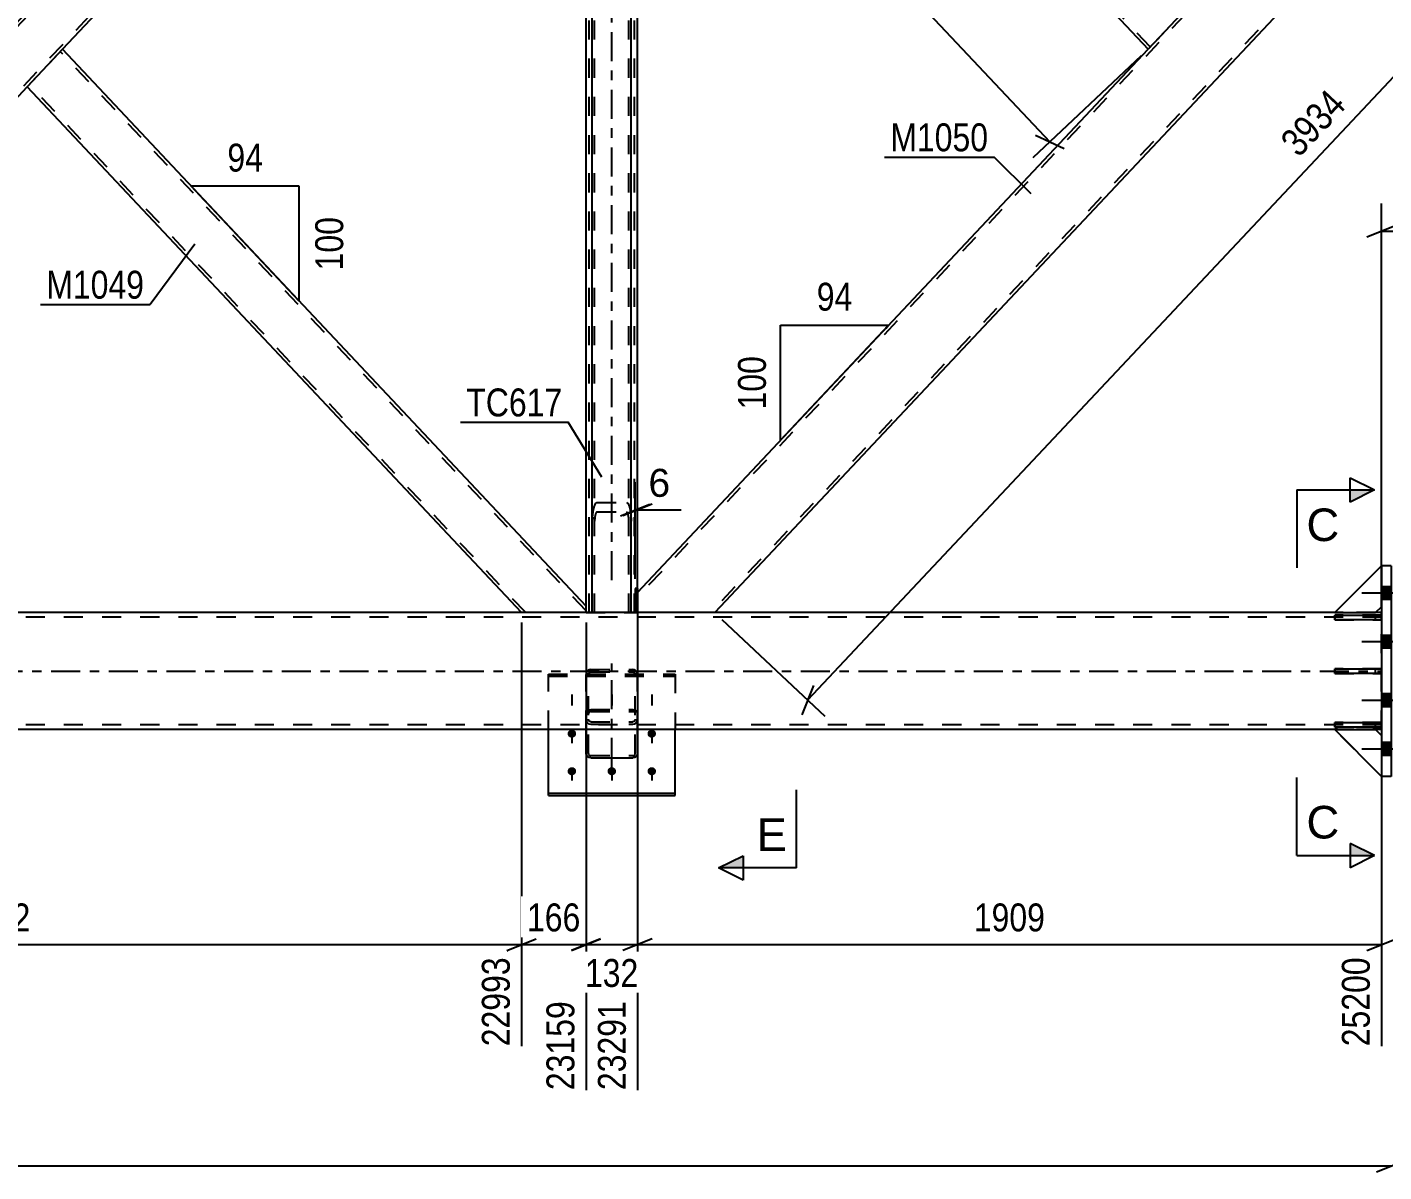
# Model space of a CAD drawing. Header units: millimetres. Extents: x 0 to 1189, y 0 to 841.
# Drawn here: x 908.7 to 1047.9, y 469.3 to 586.7 of the extents above; entities that cross this region are included whole.
import ezdxf

# ---------------------------------------------------------------- set-up
doc = ezdxf.new("R2010")
doc.units = ezdxf.units.MM
doc.linetypes.add('DXK_LINE_DOT2', pattern=[3.9198, 1.9599, -1.9599])
doc.linetypes.add('DXK_LINE_DOT3', pattern=[5.9187, 2.979, -0.9799, 0.9799, -0.9799])
doc.styles.add('Arial', font='ARIAL.TTF', dxfattribs={"height": 0.2})
doc.styles.add('Arial Narrow', font='ARIALN.TTF', dxfattribs={"height": 0.2})

# ---------------------------------------------------------------- blocks, each defined once
blk = doc.blocks.new('Part-814467843-4772 - 4692')
at = {"color": 2, "linetype": 'Continuous'}
for p, q in [((971.32, 529.11), (971.08, 529.11)), ((971.08, 529.11), (971.08, 526.65)), ((971.32, 529.11), (971.32, 526.65)), ((971.32, 526.65), (971.08, 526.65))]:
    blk.add_line(p, q, dxfattribs=at)
blk = doc.blocks.new('Part-814467843-5057 - 4692')
at = {"color": 2, "linetype": 'Continuous'}
for p, q in [((1048.69, 531.45), (1047.69, 531.45)), ((1047.69, 531.45), (1047.69, 509.85)), ((1048.69, 531.45), (1048.69, 509.85)), ((1048.69, 509.85), (1047.69, 509.85))]:
    blk.add_line(p, q, dxfattribs=at)
blk = doc.blocks.new('Part-814467843-4738 - 4692')
at = {"color": 7, "linetype": 'DXK_LINE_DOT2'}
for p, q in [((966.83, 640.58), (966.73, 640.53)), ((966.99, 640.62), (966.83, 640.58)), ((967.17, 640.63), (966.99, 640.62)), ((967.17, 640.63), (970.21, 640.63)), ((970.21, 640.63), (970.4, 640.62)), ((970.4, 640.62), (970.44, 640.61)), ((970.44, 640.61), (970.55, 640.58)), ((970.66, 640.53), (970.55, 640.58)), ((966.73, 640.53), (966.69, 640.47)), ((966.69, 639.63), (966.69, 640.47)), ((966.86, 639.3), (966.99, 639.27)), ((966.93, 640.47), (966.95, 640.5)), ((966.93, 526.65), (966.93, 640.47)), ((966.95, 639.39), (966.93, 639.42)), ((966.95, 640.5), (967, 640.53)), ((967, 639.36), (966.95, 639.39)), ((966.99, 639.27), (967.17, 639.26)), ((967, 640.53), (967.08, 640.54)), ((967.08, 639.35), (967, 639.36)), ((967.08, 640.54), (967.17, 640.55)), ((967.17, 639.34), (967.08, 639.35)), ((967.17, 640.55), (970.21, 640.55)), ((967.17, 639.34), (970.21, 639.34)), ((967.17, 639.26), (970.21, 639.26)), ((970.21, 640.55), (970.31, 640.54)), ((970.31, 639.35), (970.21, 639.34)), ((970.21, 639.26), (970.4, 639.27)), ((970.31, 640.54), (970.38, 640.53)), ((970.38, 639.36), (970.31, 639.35)), ((970.38, 640.53), (970.44, 640.5)), ((970.44, 639.39), (970.38, 639.36)), ((970.53, 639.3), (970.4, 639.27)), ((970.44, 640.5), (970.45, 640.47)), ((970.45, 639.42), (970.44, 639.39)), ((970.45, 526.65), (970.45, 640.47)), ((970.69, 640.47), (970.66, 640.53)), ((970.69, 639.63), (970.69, 640.47)), ((966.99, 537.8), (967.17, 537.94)), ((967.17, 537.94), (970.21, 537.94)), ((970.21, 537.94), (970.4, 537.8)), ((966.69, 536.03), (966.73, 536.76)), ((966.95, 536.4), (966.93, 536.03)), ((967.17, 536.99), (967.08, 536.91)), ((967.17, 536.99), (970.21, 536.99)), ((970.31, 536.91), (970.21, 536.99)), ((970.45, 536.03), (970.44, 536.4)), ((970.66, 536.76), (970.69, 536.03)), ((970.4, 526.65), (970.21, 526.65)), ((970.55, 526.65), (970.45, 526.65))]:
    blk.add_line(p, q, dxfattribs=at)
at = {"color": 2, "linetype": 'Continuous'}
for p, q in [((966.69, 526.65), (966.69, 639.63)), ((966.69, 639.42), (966.73, 639.36)), ((966.73, 639.36), (966.83, 639.31)), ((966.83, 639.31), (966.86, 639.3)), ((970.55, 639.31), (970.53, 639.3)), ((970.55, 639.31), (970.66, 639.36)), ((970.66, 639.36), (970.69, 639.42)), ((970.69, 526.65), (970.69, 639.63)), ((970.21, 526.65), (966.69, 526.65)), ((970.55, 526.65), (970.21, 526.65)), ((970.66, 526.65), (970.55, 526.65)), ((970.69, 526.65), (970.66, 526.65))]:
    blk.add_line(p, q, dxfattribs=at)
at = {"color": 7, "linetype": 'DXK_LINE_DOT3'}
blk.add_line((968.69, 529.97), (968.69, 639.94), dxfattribs=at)
at = {"color": 7, "linetype": 'DXK_LINE_DOT2'}
for centre, radius, start, end in [((969.51, 536.62), 2.79, 154.8708, 176.9828), ((967.88, 536.62), 2.79, 3.0172, 25.1292), ((968.34, 536.32), 1.39, 154.8708, 176.9828), ((969.04, 536.32), 1.39, 3.0172, 25.1292)]:
    blk.add_arc(centre, radius, start, end, dxfattribs=at)
blk = doc.blocks.new('Part-814467843-4760 - 4692')
at = {"color": 2, "linetype": 'Continuous'}
for p, q in [((971.33, 640.18), (971.33, 642.25)), ((979.25, 642.25), (971.33, 642.25)), ((1028.69, 589.7), (979.27, 642.25)), ((971.33, 640.18), (1023.74, 584.45)), ((1028.25, 589.23), (1023.74, 584.45)), ((1028.25, 589.23), (1028.69, 589.7))]:
    blk.add_line(p, q, dxfattribs=at)
at = {"color": 7, "linetype": 'DXK_LINE_DOT2'}
for p, q in [((1028.47, 589.47), (978.83, 642.25)), ((979.27, 642.25), (979.25, 642.25)), ((979.27, 642.25), (979.25, 642.25)), ((971.33, 641.12), (971.33, 640.18)), ((1023.96, 584.68), (971.33, 640.65)), ((1028.65, 589.67), (1028.25, 589.23)), ((1023.96, 584.68), (1023.98, 584.7))]:
    blk.add_line(p, q, dxfattribs=at)
blk = doc.blocks.new('Part-814467843-4770 - 4692')
at = {"color": 2, "linetype": 'Continuous'}
for p, q in [((912.31, 584.45), (908.69, 580.59)), ((966.05, 527.31), (912.31, 584.45)), ((959.42, 526.65), (908.69, 580.59)), ((966.05, 526.65), (966.05, 527.31))]:
    blk.add_line(p, q, dxfattribs=at)
at = {"color": 7, "linetype": 'DXK_LINE_DOT2'}
for p, q in [((966.05, 526.84), (912.09, 584.21)), ((908.9, 580.83), (908.92, 580.84)), ((959.86, 526.65), (908.9, 580.83)), ((966.05, 526.65), (959.42, 526.65))]:
    blk.add_line(p, q, dxfattribs=at)
blk = doc.blocks.new('Part-814467843-4771 - 4692')
at = {"color": 7, "linetype": 'DXK_LINE_DOT2'}
for p, q in [((971.08, 526.65), (971.08, 529.11)), ((971.32, 529.11), (971.08, 529.11)), ((971.32, 526.65), (971.32, 529.11)), ((971.32, 526.65), (971.08, 526.65))]:
    blk.add_line(p, q, dxfattribs=at)
blk = doc.blocks.new('Part-814467843-4807 - 4692')
at = {"color": 7, "linetype": 'DXK_LINE_DOT2'}
for p, q in [((971.33, 642.25), (966.05, 642.25)), ((966.05, 641.59), (966.05, 642.25)), ((966.37, 526.65), (966.37, 642.25)), ((971.01, 526.65), (971.01, 642.25)), ((971.33, 640.18), (971.33, 642.25)), ((971.33, 526.65), (971.33, 528.71)), ((966.05, 526.65), (966.05, 527.31)), ((966.05, 526.65), (971.33, 526.65))]:
    blk.add_line(p, q, dxfattribs=at)
at = {"color": 2, "linetype": 'Continuous'}
for p, q in [((966.05, 527.31), (966.05, 641.59)), ((971.33, 528.71), (971.33, 640.18))]:
    blk.add_line(p, q, dxfattribs=at)
blk = doc.blocks.new('Part-814467843-4833 - 4692')
at = {"color": 7, "linetype": 'DXK_LINE_DOT2'}
for p, q in [((1078.54, 642.25), (971.33, 528.24)), ((1078.1, 642.25), (1078.12, 642.25)), ((1078.12, 642.25), (1078.1, 642.25)), ((1086.05, 640.65), (978.83, 526.65)), ((1028.69, 589.7), (1023.74, 584.45)), ((979.27, 526.65), (979.25, 526.65)), ((979.27, 526.65), (979.25, 526.65))]:
    blk.add_line(p, q, dxfattribs=at)
at = {"color": 2, "linetype": 'Continuous'}
for p, q in [((1078.1, 642.25), (1028.69, 589.7)), ((1086.05, 642.25), (1078.12, 642.25)), ((1086.05, 640.18), (1086.05, 642.25)), ((1086.05, 640.18), (979.27, 526.65)), ((971.33, 528.71), (1023.74, 584.45)), ((971.33, 526.65), (971.33, 528.71)), ((978.39, 526.65), (971.33, 526.65)), ((979.25, 526.65), (978.39, 526.65))]:
    blk.add_line(p, q, dxfattribs=at)
blk = doc.blocks.new('Part-814467843-4949 - 4692')
at = {"color": 7, "linetype": 'DXK_LINE_DOT2'}
for p, q in [((959.86, 642.25), (851.33, 526.84)), ((966.05, 642.05), (857.51, 526.65)), ((966.05, 642.25), (959.42, 642.25)), ((908.69, 588.3), (905.06, 584.45)), ((912.31, 584.45), (908.69, 580.59)), ((857.95, 526.65), (851.33, 526.65))]:
    blk.add_line(p, q, dxfattribs=at)
at = {"color": 2, "linetype": 'Continuous'}
for p, q in [((959.42, 642.25), (908.69, 588.3)), ((966.05, 641.59), (966.05, 642.25)), ((966.05, 641.59), (912.31, 584.45)), ((905.06, 584.45), (851.33, 527.31)), ((908.69, 580.59), (857.95, 526.65)), ((851.33, 526.65), (851.33, 527.31))]:
    blk.add_line(p, q, dxfattribs=at)
blk = doc.blocks.new('Bolt-814467843-4952 - 4692')
at = {"linetype": 'Continuous'}
for points in [[(1047.69, 529.31), (1047.69, 527.99), (1048.69, 527.99), (1048.69, 529.31)], [(1047.69, 529.31), (1047.69, 527.99), (1048.69, 527.99), (1048.69, 529.31)], [(1047.69, 529.31), (1047.69, 527.99), (1048.69, 527.99), (1048.69, 529.31)], [(1047.69, 524.31), (1047.69, 522.99), (1048.69, 522.99), (1048.69, 524.31)], [(1047.69, 524.31), (1047.69, 522.99), (1048.69, 522.99), (1048.69, 524.31)], [(1047.69, 518.31), (1047.69, 516.99), (1048.69, 516.99), (1048.69, 518.31)], [(1047.69, 518.31), (1047.69, 516.99), (1048.69, 516.99), (1048.69, 518.31)], [(1047.69, 513.31), (1047.69, 511.99), (1048.69, 511.99), (1048.69, 513.31)], [(1047.69, 513.31), (1047.69, 511.99), (1048.69, 511.99), (1048.69, 513.31)], [(1047.69, 513.31), (1047.69, 511.99), (1048.69, 511.99), (1048.69, 513.31)]]:
    blk.add_hatch(color=1, dxfattribs=at).paths.add_polyline_path(points)
at = {"color": 1, "linetype": 'Continuous'}
for p, q in [((1048.69, 529.31), (1047.69, 529.31)), ((1048.69, 529.31), (1047.69, 529.31)), ((1048.69, 529.31), (1047.69, 529.31)), ((1050.45, 528.65), (1045.69, 528.65)), ((1050.45, 528.65), (1045.69, 528.65)), ((1050.45, 528.65), (1045.69, 528.65)), ((1048.69, 527.99), (1047.69, 527.99)), ((1048.69, 527.99), (1047.69, 527.99)), ((1048.69, 527.99), (1047.69, 527.99)), ((1050.45, 523.65), (1045.69, 523.65)), ((1050.45, 523.65), (1045.69, 523.65)), ((1048.69, 524.31), (1047.69, 524.31)), ((1048.69, 524.31), (1047.69, 524.31)), ((1048.69, 522.99), (1047.69, 522.99)), ((1048.69, 522.99), (1047.69, 522.99)), ((1048.69, 518.31), (1047.69, 518.31)), ((1048.69, 518.31), (1047.69, 518.31)), ((1050.45, 517.65), (1045.69, 517.65)), ((1050.45, 517.65), (1045.69, 517.65)), ((1048.69, 516.99), (1047.69, 516.99)), ((1048.69, 516.99), (1047.69, 516.99)), ((1050.45, 512.65), (1045.69, 512.65)), ((1050.45, 512.65), (1045.69, 512.65)), ((1050.45, 512.65), (1045.69, 512.65)), ((1048.69, 513.31), (1047.69, 513.31)), ((1048.69, 513.31), (1047.69, 513.31)), ((1048.69, 513.31), (1047.69, 513.31)), ((1048.69, 511.99), (1047.69, 511.99)), ((1048.69, 511.99), (1047.69, 511.99)), ((1048.69, 511.99), (1047.69, 511.99))]:
    blk.add_line(p, q, dxfattribs=at)
blk = doc.blocks.new('Part-814467843-4962 - 4692')
at = {"color": 7, "linetype": 'DXK_LINE_DOT2'}
for p, q in [((1047.69, 526.65), (131.08, 526.65)), ((970.69, 526.65), (966.69, 526.65)), ((971.32, 526.65), (971.08, 526.65)), ((979.25, 526.65), (971.33, 526.65)), ((1047.09, 526.65), (1042.89, 526.65)), ((1047.69, 514.65), (1047.69, 526.65)), ((1047.69, 526.17), (118.04, 526.17)), ((1047.69, 515.13), (118.04, 515.13)), ((1047.09, 514.65), (1042.89, 514.65))]:
    blk.add_line(p, q, dxfattribs=at)
at = {"color": 2, "linetype": 'Continuous'}
for p, q in [((966.69, 526.65), (730.68, 526.65)), ((971.08, 526.65), (970.69, 526.65)), ((971.33, 526.65), (971.32, 526.65)), ((1042.89, 526.65), (979.25, 526.65)), ((1047.69, 526.65), (1047.09, 526.65)), ((1042.89, 514.65), (118.04, 514.65)), ((1047.69, 514.65), (1047.09, 514.65))]:
    blk.add_line(p, q, dxfattribs=at)
at = {"color": 7, "linetype": 'DXK_LINE_DOT3'}
blk.add_line((118.04, 520.65), (1047.69, 520.65), dxfattribs=at)
blk = doc.blocks.new('Bolt-814467843-4981 - 4692')
at = {"linetype": 'Continuous'}
for points in [[(964.59, 513.82), (964.5, 513.83), (964.42, 513.85), (964.34, 513.9), (964.27, 513.95), (964.21, 514.02), (964.18, 514.1), (964.16, 514.19), (964.16, 514.27), (964.18, 514.36), (964.21, 514.44), (964.27, 514.51), (964.34, 514.56), (964.42, 514.61), (964.5, 514.63), (964.59, 514.64), (964.69, 514.63), (964.77, 514.61), (964.85, 514.56), (964.92, 514.51), (964.98, 514.44), (965.01, 514.36), (965.03, 514.27), (965.03, 514.19), (965.01, 514.1), (964.98, 514.02), (964.92, 513.95), (964.85, 513.9), (964.77, 513.85), (964.69, 513.83)], [(972.79, 513.82), (972.7, 513.83), (972.62, 513.85), (972.54, 513.9), (972.47, 513.95), (972.41, 514.02), (972.38, 514.1), (972.36, 514.19), (972.36, 514.27), (972.38, 514.36), (972.41, 514.44), (972.47, 514.51), (972.54, 514.56), (972.62, 514.61), (972.7, 514.63), (972.79, 514.64), (972.89, 514.63), (972.97, 514.61), (973.05, 514.56), (973.12, 514.51), (973.18, 514.44), (973.21, 514.36), (973.23, 514.27), (973.23, 514.19), (973.21, 514.1), (973.18, 514.02), (973.12, 513.95), (973.05, 513.9), (972.97, 513.85), (972.89, 513.83)], [(964.59, 509.96), (964.5, 509.97), (964.42, 510), (964.34, 510.04), (964.27, 510.1), (964.21, 510.17), (964.18, 510.25), (964.16, 510.33), (964.16, 510.42), (964.18, 510.51), (964.21, 510.58), (964.27, 510.65), (964.34, 510.71), (964.42, 510.76), (964.5, 510.78), (964.59, 510.79), (964.69, 510.78), (964.77, 510.76), (964.85, 510.71), (964.92, 510.65), (964.98, 510.58), (965.01, 510.51), (965.03, 510.42), (965.03, 510.33), (965.01, 510.25), (964.98, 510.17), (964.92, 510.1), (964.85, 510.04), (964.77, 510), (964.69, 509.97)], [(968.69, 509.96), (968.6, 509.97), (968.52, 510), (968.44, 510.04), (968.37, 510.1), (968.31, 510.17), (968.28, 510.25), (968.26, 510.33), (968.26, 510.42), (968.28, 510.51), (968.31, 510.58), (968.37, 510.65), (968.44, 510.71), (968.52, 510.76), (968.6, 510.78), (968.69, 510.79), (968.79, 510.78), (968.87, 510.76), (968.95, 510.71), (969.02, 510.65), (969.08, 510.58), (969.11, 510.51), (969.13, 510.42), (969.13, 510.33), (969.11, 510.25), (969.08, 510.17), (969.02, 510.1), (968.95, 510.04), (968.87, 510), (968.79, 509.97)], [(972.79, 509.96), (972.7, 509.97), (972.62, 510), (972.54, 510.04), (972.47, 510.1), (972.41, 510.17), (972.38, 510.25), (972.36, 510.33), (972.36, 510.42), (972.38, 510.51), (972.41, 510.58), (972.47, 510.65), (972.54, 510.71), (972.62, 510.76), (972.7, 510.78), (972.79, 510.79), (972.89, 510.78), (972.97, 510.76), (973.05, 510.71), (973.12, 510.65), (973.18, 510.58), (973.21, 510.51), (973.23, 510.42), (973.23, 510.33), (973.21, 510.25), (973.18, 510.17), (973.12, 510.1), (973.05, 510.04), (972.97, 510), (972.89, 509.97)]]:
    blk.add_hatch(color=1, dxfattribs=at).paths.add_polyline_path(points)
at = {"color": 1, "linetype": 'DXK_LINE_DOT2'}
for p, q in [((964.59, 518.26), (964.59, 517.13)), ((968.69, 518.26), (968.69, 517.13)), ((972.79, 518.26), (972.79, 517.13))]:
    blk.add_line(p, q, dxfattribs=at)
at = {"color": 1, "linetype": 'Continuous'}
for p, q in [((964.59, 514.41), (964.59, 513.27)), ((972.79, 514.41), (972.79, 513.27)), ((964.59, 510.56), (964.59, 509.42)), ((968.69, 510.56), (968.69, 509.42)), ((972.79, 510.56), (972.79, 509.42))]:
    blk.add_line(p, q, dxfattribs=at)
blk = doc.blocks.new('Part-814467843-5083 - 4692')
at = {"color": 7, "linetype": 'DXK_LINE_DOT2'}
for p, q in [((1047.69, 531.45), (1042.89, 526.65)), ((1047.69, 527.25), (1047.69, 531.45)), ((1042.89, 526.65), (1047.09, 526.65)), ((1047.09, 526.65), (1047.69, 527.25))]:
    blk.add_line(p, q, dxfattribs=at)
blk = doc.blocks.new('Part-814467843-5084 - 4692')
at = {"color": 2, "linetype": 'Continuous'}
for p, q in [((1047.69, 509.85), (1042.89, 514.65)), ((1042.89, 514.65), (1047.09, 514.65)), ((1047.09, 514.65), (1047.69, 514.05))]:
    blk.add_line(p, q, dxfattribs=at)
at = {"color": 7, "linetype": 'DXK_LINE_DOT2'}
blk.add_line((1047.69, 514.05), (1047.69, 509.85), dxfattribs=at)
blk = doc.blocks.new('Part-814467843-5085 - 4692')
at = {"color": 7, "linetype": 'DXK_LINE_DOT2'}
for p, q in [((1042.89, 514.65), (1047.09, 514.65)), ((1047.69, 509.85), (1042.89, 514.65)), ((1047.09, 514.65), (1047.69, 514.05)), ((1047.69, 514.05), (1047.69, 509.85))]:
    blk.add_line(p, q, dxfattribs=at)
blk = doc.blocks.new('Part-814467843-5086 - 4692')
at = {"color": 7, "linetype": 'DXK_LINE_DOT2'}
for p, q in [((1047.69, 520.89), (1042.89, 520.89)), ((1042.89, 520.89), (1042.89, 520.41)), ((1047.09, 520.41), (1047.09, 520.89)), ((1047.69, 520.41), (1047.69, 520.89)), ((1042.89, 520.41), (1047.69, 520.41))]:
    blk.add_line(p, q, dxfattribs=at)
blk = doc.blocks.new('Part-814467843-5087 - 4692')
at = {"color": 7, "linetype": 'DXK_LINE_DOT2'}
for p, q in [((1047.69, 515.39), (1042.89, 515.39)), ((1042.89, 515.39), (1042.89, 514.91)), ((1047.09, 514.91), (1047.09, 515.39)), ((1047.69, 514.91), (1047.69, 515.39)), ((1042.89, 514.91), (1047.69, 514.91))]:
    blk.add_line(p, q, dxfattribs=at)
blk = doc.blocks.new('Part-814467843-5088 - 4692')
at = {"color": 7, "linetype": 'DXK_LINE_DOT2'}
for p, q in [((1047.69, 526.39), (1042.89, 526.39)), ((1042.89, 526.39), (1042.89, 525.91)), ((1047.09, 525.91), (1047.09, 526.39)), ((1047.69, 525.91), (1047.69, 526.39)), ((1042.89, 525.91), (1047.69, 525.91))]:
    blk.add_line(p, q, dxfattribs=at)
blk = doc.blocks.new('Part-814467843-5094 - 4692')
at = {"color": 2, "linetype": 'Continuous'}
for p, q in [((1047.69, 531.45), (1042.89, 526.65)), ((1042.89, 526.65), (1047.09, 526.65)), ((1047.09, 526.65), (1047.69, 527.25))]:
    blk.add_line(p, q, dxfattribs=at)
at = {"color": 7, "linetype": 'DXK_LINE_DOT2'}
blk.add_line((1047.69, 527.25), (1047.69, 531.45), dxfattribs=at)
blk = doc.blocks.new('Part-814467843-5095 - 4692')
at = {"color": 2, "linetype": 'Continuous'}
for p, q in [((1042.89, 520.89), (1047.69, 520.89)), ((1042.89, 520.41), (1042.89, 520.89)), ((1047.69, 520.89), (1047.69, 520.41)), ((1047.69, 520.41), (1042.89, 520.41))]:
    blk.add_line(p, q, dxfattribs=at)
at = {"color": 7, "linetype": 'DXK_LINE_DOT2'}
blk.add_line((1047.09, 520.41), (1047.09, 520.89), dxfattribs=at)
blk = doc.blocks.new('Part-814467843-5096 - 4692')
at = {"color": 2, "linetype": 'Continuous'}
for p, q in [((1042.89, 515.39), (1047.69, 515.39)), ((1042.89, 514.91), (1042.89, 515.39)), ((1047.69, 515.39), (1047.69, 514.91)), ((1047.69, 514.91), (1042.89, 514.91))]:
    blk.add_line(p, q, dxfattribs=at)
at = {"color": 7, "linetype": 'DXK_LINE_DOT2'}
blk.add_line((1047.09, 514.91), (1047.09, 515.39), dxfattribs=at)
blk = doc.blocks.new('Part-814467843-5097 - 4692')
at = {"color": 2, "linetype": 'Continuous'}
for p, q in [((1042.89, 526.39), (1047.69, 526.39)), ((1042.89, 525.91), (1042.89, 526.39)), ((1047.69, 526.39), (1047.69, 525.91)), ((1047.69, 525.91), (1042.89, 525.91))]:
    blk.add_line(p, q, dxfattribs=at)
at = {"color": 7, "linetype": 'DXK_LINE_DOT2'}
blk.add_line((1047.09, 525.91), (1047.09, 526.39), dxfattribs=at)
blk = doc.blocks.new('Part-814467843-5132 - 4692')
at = {"color": 7, "linetype": 'DXK_LINE_DOT2'}
for p, q in [((966.53, 520.82), (966.35, 520.78)), ((966.53, 520.82), (970.85, 520.82)), ((971.04, 520.78), (970.85, 520.82)), ((966.09, 520.5), (966.05, 520.3)), ((966.05, 514.65), (966.05, 520.3)), ((966.29, 520.3), (966.31, 520.4)), ((966.29, 512.2), (966.29, 520.3)), ((966.31, 520.4), (966.36, 520.49)), ((966.36, 520.49), (966.44, 520.54)), ((966.44, 520.54), (966.53, 520.56)), ((966.53, 520.56), (970.85, 520.56)), ((970.85, 520.56), (970.95, 520.54)), ((970.95, 520.54), (971.02, 520.49)), ((971.02, 520.49), (971.08, 520.4)), ((971.08, 520.4), (971.09, 520.3)), ((971.09, 512.2), (971.09, 520.3)), ((971.33, 520.3), (971.3, 520.5)), ((971.33, 514.65), (971.33, 520.3)), ((966.19, 516.58), (966.35, 516.68)), ((966.35, 516.68), (966.53, 516.71)), ((966.53, 516.71), (970.85, 516.71)), ((970.85, 516.71), (971.04, 516.68)), ((971.04, 516.68), (971.19, 516.58)), ((966.05, 516.26), (966.09, 516.43)), ((966.05, 515.71), (966.09, 515.51)), ((966.09, 516.43), (966.19, 516.58)), ((966.31, 516.35), (966.29, 516.26)), ((966.31, 515.61), (966.29, 515.71)), ((966.36, 516.42), (966.31, 516.35)), ((966.36, 515.53), (966.31, 515.61)), ((966.35, 515.24), (966.53, 515.2)), ((966.44, 516.47), (966.36, 516.42)), ((966.44, 515.47), (966.36, 515.53)), ((966.53, 516.49), (966.44, 516.47)), ((966.53, 515.45), (966.44, 515.47)), ((966.53, 516.49), (970.85, 516.49)), ((966.53, 515.45), (970.85, 515.45)), ((970.95, 516.47), (970.85, 516.49)), ((970.95, 515.47), (970.85, 515.45)), ((970.85, 515.2), (971.04, 515.24)), ((971.02, 516.42), (970.95, 516.47)), ((971.02, 515.53), (970.95, 515.47)), ((971.08, 516.35), (971.02, 516.42)), ((971.08, 515.61), (971.02, 515.53)), ((971.09, 516.26), (971.08, 516.35)), ((971.09, 515.71), (971.08, 515.61)), ((971.19, 516.58), (971.3, 516.43)), ((971.3, 516.43), (971.33, 516.26)), ((971.3, 515.51), (971.33, 515.71)), ((966.53, 515.2), (970.85, 515.2)), ((966.29, 512.2), (966.31, 512.11)), ((966.31, 512.11), (966.36, 512.04)), ((966.36, 512.04), (966.44, 511.99)), ((966.44, 511.99), (966.53, 511.98)), ((966.53, 511.98), (970.85, 511.98)), ((970.85, 511.98), (970.95, 511.99)), ((970.95, 511.99), (971.02, 512.04)), ((971.02, 512.04), (971.08, 512.11)), ((971.08, 512.11), (971.09, 512.2))]:
    blk.add_line(p, q, dxfattribs=at)
at = {"color": 7, "linetype": 'DXK_LINE_DOT3'}
blk.add_line((968.69, 510.81), (968.69, 521.43), dxfattribs=at)
at = {"color": 2, "linetype": 'Continuous'}
for p, q in [((966.05, 512.2), (966.05, 514.65)), ((971.33, 512.2), (971.33, 514.65)), ((966.09, 512.03), (966.05, 512.2)), ((966.19, 511.88), (966.09, 512.03)), ((966.35, 511.78), (966.19, 511.88)), ((966.53, 511.75), (966.35, 511.78)), ((966.53, 511.75), (970.85, 511.75)), ((971.04, 511.78), (970.85, 511.75)), ((971.19, 511.88), (971.04, 511.78)), ((971.3, 512.03), (971.19, 511.88)), ((971.33, 512.2), (971.3, 512.03))]:
    blk.add_line(p, q, dxfattribs=at)
at = {"color": 7, "linetype": 'DXK_LINE_DOT2'}
for centre, start, end in [((966.55, 520.32), 114.3199, 159.2417), ((970.83, 520.32), 20.7583, 65.6801), ((966.55, 515.69), 200.7583, 245.6801), ((970.83, 515.69), 294.3199, 339.2417)]:
    blk.add_arc(centre, 0.496, start, end, dxfattribs=at)
blk = doc.blocks.new('Part-814467843-5146 - 4692')
at = {"color": 7, "linetype": 'DXK_LINE_DOT2'}
for p, q in [((962.19, 520.34), (975.19, 520.34)), ((962.19, 514.65), (962.19, 520.34)), ((962.19, 520.12), (975.19, 520.12)), ((975.19, 520.34), (975.19, 514.65))]:
    blk.add_line(p, q, dxfattribs=at)
at = {"color": 2, "linetype": 'Continuous'}
for p, q in [((962.19, 507.9), (962.19, 514.65)), ((975.19, 507.9), (975.19, 514.65)), ((962.19, 508.12), (975.19, 508.12)), ((962.19, 507.9), (975.19, 507.9))]:
    blk.add_line(p, q, dxfattribs=at)
blk = doc.blocks.new('StraightDimension-814467843-5950 - 4692')
at = {"color": 7, "linetype": 'Continuous'}
for p, q in [((851.33, 526.31), (851.33, 477.66)), ((959.42, 525.65), (959.42, 482.16)), ((852.83, 493.2), (849.83, 492)), ((957.92, 492), (960.92, 493.2)), ((851.33, 492.6), (959.42, 492.6))]:
    blk.add_line(p, q, dxfattribs=at)
at = {"color": 0}
blk.add_wipeout([(909.63, 493.35), (909.63, 497.55), (901.12, 497.55), (901.12, 493.35)], dxfattribs=at)
at = {"color": 3, "style": 'Arial Narrow'}
blk.add_text('2702', height=2.863, dxfattribs=at).set_placement((901.72, 493.95))
at = {"color": 0, "linetype": 'Continuous'}
blk.add_wipeout([(958.82, 491.9), (954.62, 491.9), (954.62, 481.56), (958.82, 481.56)], dxfattribs=at)
at = {"color": 3, "linetype": 'Continuous', "style": 'Arial Narrow'}
blk.add_text('22993', height=2.863, rotation=90.0002, dxfattribs=at).set_placement((958.22, 482.16))
blk = doc.blocks.new('AngleDimension-814467843-5385 - 4692')
at = {"color": 7, "linetype": 'Continuous'}
for p, q in [((986.01, 556.13), (997.11, 556.13)), ((986.01, 544.33), (997.11, 556.13)), ((986.01, 544.33), (986.01, 556.13)), ((996.81, 555.8), (997.11, 556.13))]:
    blk.add_line(p, q, dxfattribs=at)
at = {"color": 0}
for points in [[(993.99, 557.03), (993.99, 561.23), (989.13, 561.23), (989.13, 557.03)], [(985.11, 553.57), (980.91, 553.57), (980.91, 546.89), (985.11, 546.89)]]:
    blk.add_wipeout(points, dxfattribs=at)
at = {"color": 3, "style": 'Arial Narrow'}
blk.add_text('94', height=2.863, dxfattribs=at).set_placement((989.73, 557.63))
blk.add_text('100', height=2.863, rotation=90.0002, dxfattribs=at).set_placement((984.51, 547.49))
blk = doc.blocks.new('StraightDimension-814467843-5937 - 4692')
at = {"color": 7, "linetype": 'Continuous'}
for p, q in [((959.42, 525.65), (959.42, 482.16)), ((966.05, 525.65), (966.05, 477.66)), ((957.92, 492), (960.92, 493.2)), ((967.55, 493.2), (964.55, 492)), ((959.42, 492.6), (966.05, 492.6))]:
    blk.add_line(p, q, dxfattribs=at)
at = {"color": 0}
blk.add_wipeout([(966.07, 493.35), (966.07, 497.55), (959.39, 497.55), (959.39, 493.35)], dxfattribs=at)
at = {"color": 0, "linetype": 'Continuous'}
blk.add_wipeout([(965.45, 487.4), (961.25, 487.4), (961.25, 477.06), (965.45, 477.06)], dxfattribs=at)
at = {"color": 3, "style": 'Arial Narrow'}
blk.add_text('166', height=2.863, dxfattribs=at).set_placement((959.99, 493.95))
at = {"color": 3, "linetype": 'Continuous', "style": 'Arial Narrow'}
blk.add_text('23159', height=2.863, rotation=90.0002, dxfattribs=at).set_placement((964.85, 477.66))
blk = doc.blocks.new('StraightDimension-814467843-5250 - 4692')
at = {"color": 7, "linetype": 'Continuous'}
for p, q in [((1109.59, 641.25), (1109.59, 563.37)), ((1047.69, 527.65), (1047.69, 568.62)), ((1049.19, 566.37), (1046.19, 565.17)), ((1047.69, 565.77), (1109.59, 565.77)), ((1108.09, 565.17), (1111.09, 566.37))]:
    blk.add_line(p, q, dxfattribs=at)
at = {"color": 0}
blk.add_wipeout([(1082.89, 566.52), (1082.89, 570.72), (1074.38, 570.72), (1074.38, 566.52)], dxfattribs=at)
at = {"color": 3, "style": 'Arial Narrow'}
blk.add_text('2000', height=2.863, dxfattribs=at).set_placement((1074.98, 567.12))
blk = doc.blocks.new('StraightDimension-814467843-5911 - 4692')
at = {"color": 7, "linetype": 'Continuous'}
for p, q in [((971.33, 527.71), (971.33, 477.66)), ((1047.69, 513.65), (1047.69, 482.16)), ((972.83, 493.2), (969.83, 492)), ((1046.19, 492), (1049.19, 493.2)), ((971.33, 492.6), (1047.69, 492.6))]:
    blk.add_line(p, q, dxfattribs=at)
at = {"color": 0}
blk.add_wipeout([(1013.76, 493.35), (1013.76, 497.55), (1005.25, 497.55), (1005.25, 493.35)], dxfattribs=at)
at = {"color": 3, "style": 'Arial Narrow'}
blk.add_text('1909', height=2.863, dxfattribs=at).set_placement((1005.85, 493.95))
at = {"color": 0, "linetype": 'Continuous'}
blk.add_wipeout([(1047.09, 491.9), (1042.89, 491.9), (1042.89, 481.56), (1047.09, 481.56)], dxfattribs=at)
at = {"color": 3, "linetype": 'Continuous', "style": 'Arial Narrow'}
blk.add_text('25200', height=2.863, rotation=90.0002, dxfattribs=at).set_placement((1046.49, 482.16))
blk = doc.blocks.new('StraightDimension-814467843-5221 - 4692')
at = {"color": 7, "linetype": 'Continuous'}
for p, q in [((1086.77, 641.56), (1098.35, 630.67)), ((1096.01, 630.81), (1097.19, 633.82)), ((988.8, 517.69), (1096.6, 632.32)), ((980, 525.96), (990.55, 516.04)), ((989.39, 519.19), (988.21, 516.18))]:
    blk.add_line(p, q, dxfattribs=at)
at = {"color": 0}
blk.add_wipeout([(1045.07, 578.62), (1042.01, 581.49), (1036.18, 575.29), (1039.24, 572.42)], dxfattribs=at)
at = {"color": 3, "style": 'Arial Narrow'}
blk.add_text('3934', height=2.863, rotation=46.7591, dxfattribs=at).set_placement((1039.21, 573.26))
blk = doc.blocks.new('AngleDimension-814467843-5371 - 4692')
at = {"color": 7, "linetype": 'Continuous'}
for p, q in [((926.89, 568.94), (925.52, 570.4)), ((936.62, 570.4), (925.52, 570.4)), ((936.62, 558.6), (925.52, 570.4)), ((936.62, 558.6), (936.62, 570.4))]:
    blk.add_line(p, q, dxfattribs=at)
at = {"color": 0}
for points in [[(933.5, 571.3), (933.5, 575.5), (928.64, 575.5), (928.64, 571.3)], [(941.72, 567.84), (937.52, 567.84), (937.52, 561.16), (941.72, 561.16)]]:
    blk.add_wipeout(points, dxfattribs=at)
at = {"color": 3, "style": 'Arial Narrow'}
blk.add_text('94', height=2.863, dxfattribs=at).set_placement((929.24, 571.9))
blk.add_text('100', height=2.863, rotation=90.0002, dxfattribs=at).set_placement((941.12, 561.76))
blk = doc.blocks.new('StraightDimension-814467843-5900 - 4692')
at = {"color": 7, "linetype": 'Continuous'}
for p, q in [((104.14, 469.88), (1048.69, 469.88)), ((1047.19, 469.28), (1050.19, 470.48))]:
    blk.add_line(p, q, dxfattribs=at)
blk = doc.blocks.new('StraightDimension-814467843-5924 - 4692')
at = {"color": 7, "linetype": 'Continuous'}
for p, q in [((971.33, 527.71), (971.33, 477.66)), ((966.05, 525.65), (966.05, 477.66)), ((964.55, 492), (967.55, 493.2)), ((972.83, 493.2), (969.83, 492)), ((966.05, 492.6), (971.33, 492.6))]:
    blk.add_line(p, q, dxfattribs=at)
at = {"color": 0}
blk.add_wipeout([(972.03, 487.65), (972.03, 491.85), (965.34, 491.85), (965.34, 487.65)], dxfattribs=at)
at = {"color": 3, "style": 'Arial Narrow'}
blk.add_text('132', height=2.863, dxfattribs=at).set_placement((965.94, 488.25))
at = {"color": 0, "linetype": 'Continuous'}
blk.add_wipeout([(970.73, 487.4), (966.53, 487.4), (966.53, 477.06), (970.73, 477.06)], dxfattribs=at)
at = {"color": 3, "linetype": 'Continuous', "style": 'Arial Narrow'}
blk.add_text('23291', height=2.863, rotation=90.0002, dxfattribs=at).set_placement((970.13, 477.66))
blk = doc.blocks.new('StraightDimension-814467843-6492 - 4692')
at = {"color": 7, "linetype": 'Continuous'}
for p, q in [((970.6, 639.5), (959.48, 629.04)), ((962.69, 630.01), (959.76, 631.37)), ((961.23, 630.69), (1013.64, 574.95)), ((1023.01, 583.76), (1011.9, 573.31)), ((1012.18, 575.63), (1015.11, 574.27))]:
    blk.add_line(p, q, dxfattribs=at)
at = {"color": 0}
blk.add_wipeout([(990.9, 600.23), (993.96, 603.11), (988.13, 609.31), (985.07, 606.43)], dxfattribs=at)
at = {"color": 3, "style": 'Arial Narrow'}
blk.add_text('1913', height=2.863, rotation=-46.7591, dxfattribs=at).set_placement((985.91, 606.41))
blk = doc.blocks.new('StraightDimension-814467843-14657 - 4692')
at = {"color": 7, "linetype": 'Continuous'}
for p, q in [((971.08, 530.11), (971.08, 540.03)), ((971.32, 530.11), (971.32, 540.03)), ((969.58, 536.58), (972.58, 537.78)), ((972.82, 537.78), (969.82, 536.58)), ((971.08, 537.18), (971.32, 537.18)), ((971.32, 537.18), (975.8, 537.18)), ((971.32, 537.18), (975.8, 537.18))]:
    blk.add_line(p, q, dxfattribs=at)
at = {"color": 0}
blk.add_wipeout([(975.27, 537.93), (975.27, 542.13), (971.85, 542.13), (971.85, 537.93)], dxfattribs=at)
at = {"color": 3, "style": 'Arial'}
blk.add_text('6', height=2.87, dxfattribs=at).set_placement((972.45, 538.53))
blk = doc.blocks.new('Mark-814467843-4734 - 4692')
at = {"color": 0}
blk.add_wipeout([(963.63, 546.78), (963.63, 549.78), (953.76, 549.78), (953.76, 546.78)], dxfattribs=at)
blk.add_wipeout([(963.63, 546.78), (963.63, 549.78), (953.76, 549.78), (953.76, 546.78)], dxfattribs=at)
at = {"color": 30, "linetype": 'Continuous'}
for p in [(953.16, 546.18), (967.68, 540.56)]:
    blk.add_line(p, (964.23, 546.18), dxfattribs=at)
at = {"color": 3, "style": 'Arial Narrow'}
blk.add_text('TC617', height=2.863, dxfattribs=at).set_placement((953.76, 546.78))
blk = doc.blocks.new('Mark-814467843-4829 - 4692')
at = {"color": 0}
blk.add_wipeout([(1007.34, 573.98), (1007.34, 576.98), (997.28, 576.98), (997.28, 573.98)], dxfattribs=at)
blk.add_wipeout([(1007.34, 573.98), (1007.34, 576.98), (997.28, 576.98), (997.28, 573.98)], dxfattribs=at)
at = {"color": 30, "linetype": 'Continuous'}
for p in [(996.68, 573.38), (1011.75, 569.62)]:
    blk.add_line(p, (1007.94, 573.38), dxfattribs=at)
at = {"color": 3, "style": 'Arial Narrow'}
blk.add_text('M1050', height=2.863, dxfattribs=at).set_placement((997.28, 573.98))
blk = doc.blocks.new('Mark-814467843-4766 - 4692')
at = {"color": 0}
blk.add_wipeout([(920.7, 558.86), (920.7, 561.86), (910.65, 561.86), (910.65, 558.86)], dxfattribs=at)
blk.add_wipeout([(920.7, 558.86), (920.7, 561.86), (910.65, 561.86), (910.65, 558.86)], dxfattribs=at)
at = {"color": 30, "linetype": 'Continuous'}
for p in [(925.89, 564.46), (910.05, 558.26)]:
    blk.add_line(p, (921.3, 558.26), dxfattribs=at)
at = {"color": 3, "style": 'Arial Narrow'}
blk.add_text('M1049', height=2.863, dxfattribs=at).set_placement((910.65, 558.86))
blk = doc.blocks.new('SectionMark-814467843-6529 - 4692')
at = {"linetype": 'Continuous'}
for points in [[(982.16, 680.1), (982.16, 678.85), (979.66, 680.1)], [(982.16, 501.71), (982.16, 500.46), (979.66, 500.46)]]:
    blk.add_hatch(color=6, dxfattribs=at).paths.add_polyline_path(points)
at = {"color": 6, "linetype": 'Continuous'}
for p, q in [((979.66, 680.1), (982.16, 681.35)), ((982.16, 678.85), (982.16, 681.35)), ((987.66, 680.1), (979.66, 680.1)), ((979.66, 680.1), (982.16, 678.85)), ((987.66, 680.1), (987.66, 672.1)), ((987.66, 500.46), (987.66, 508.46)), ((979.66, 500.46), (982.16, 501.71)), ((982.16, 501.71), (982.16, 499.21)), ((987.66, 500.46), (979.66, 500.46)), ((982.16, 499.21), (979.66, 500.46))]:
    blk.add_line(p, q, dxfattribs=at)
at = {"color": 0, "linetype": 'Continuous'}
for points in [[(986.66, 674.85), (986.66, 678.35), (983.55, 678.35), (983.55, 674.85)], [(986.66, 502.21), (986.66, 505.71), (983.55, 505.71), (983.55, 502.21)]]:
    blk.add_wipeout(points, dxfattribs=at)
at = {"color": 3, "linetype": 'Continuous', "style": 'Arial'}
for p in [(983.55, 674.85), (983.55, 502.21)]:
    blk.add_text('E', height=3.34, dxfattribs=at).set_placement(p)
blk = doc.blocks.new('SectionMark-814467843-6543 - 4692')
at = {"linetype": 'Continuous'}
for points in [[(1044.49, 537.99), (1044.49, 539.24), (1046.99, 539.24)], [(1044.49, 501.73), (1044.49, 502.98), (1046.99, 501.73)]]:
    blk.add_hatch(color=6, dxfattribs=at).paths.add_polyline_path(points)
at = {"color": 6, "linetype": 'Continuous'}
for p, q in [((1044.49, 537.99), (1044.49, 540.49)), ((1044.49, 540.49), (1046.99, 539.24)), ((1038.99, 539.24), (1038.99, 531.24)), ((1038.99, 539.24), (1046.99, 539.24)), ((1046.99, 539.24), (1044.49, 537.99)), ((1038.99, 501.73), (1038.99, 509.73)), ((1046.99, 501.73), (1044.49, 502.98)), ((1044.49, 502.98), (1044.49, 500.48)), ((1038.99, 501.73), (1046.99, 501.73)), ((1046.99, 501.73), (1044.49, 500.48))]:
    blk.add_line(p, q, dxfattribs=at)
at = {"color": 0, "linetype": 'Continuous'}
for points in [[(1043.36, 533.99), (1043.36, 537.49), (1039.99, 537.49), (1039.99, 533.99)], [(1043.36, 503.48), (1043.36, 506.98), (1039.99, 506.98), (1039.99, 503.48)]]:
    blk.add_wipeout(points, dxfattribs=at)
at = {"color": 3, "linetype": 'Continuous', "style": 'Arial'}
for p in [(1039.99, 533.99), (1039.99, 503.48)]:
    blk.add_text('C', height=3.34, dxfattribs=at).set_placement(p)

msp = doc.modelspace()

# ---------------------------------------------------------------- block references
for name in ['Part-814467843-4949 - 4692', 'Part-814467843-4807 - 4692', 'Part-814467843-4760 - 4692', 'Part-814467843-4833 - 4692', 'Part-814467843-4738 - 4692', 'Part-814467843-4770 - 4692', 'Part-814467843-5083 - 4692', 'Part-814467843-5094 - 4692', 'Part-814467843-5057 - 4692', 'Bolt-814467843-4952 - 4692', 'Part-814467843-4772 - 4692', 'Part-814467843-4771 - 4692', 'Part-814467843-4962 - 4692', 'Part-814467843-5088 - 4692', 'Part-814467843-5097 - 4692', 'Part-814467843-5132 - 4692', 'Part-814467843-5086 - 4692', 'Part-814467843-5095 - 4692', 'Part-814467843-5146 - 4692', 'Bolt-814467843-4981 - 4692', 'Part-814467843-5087 - 4692', 'Part-814467843-5096 - 4692', 'Part-814467843-5084 - 4692', 'Part-814467843-5085 - 4692']:
    msp.add_blockref(name, (0, 0))

# ---------------------------------------------------------------- next in the draw order: block references
for name in ['StraightDimension-814467843-5250 - 4692', 'AngleDimension-814467843-5371 - 4692', 'AngleDimension-814467843-5385 - 4692', 'Mark-814467843-4734 - 4692', 'StraightDimension-814467843-14657 - 4692', 'StraightDimension-814467843-5950 - 4692']:
    msp.add_blockref(name, (0, 0))

# ---------------------------------------------------------------- next in the draw order: block references
for name in ['Mark-814467843-4766 - 4692', 'StraightDimension-814467843-5911 - 4692', 'StraightDimension-814467843-5937 - 4692']:
    msp.add_blockref(name, (0, 0))

# ---------------------------------------------------------------- next in the draw order: block references
for name in ['StraightDimension-814467843-5221 - 4692', 'StraightDimension-814467843-5900 - 4692']:
    msp.add_blockref(name, (0, 0))

# ---------------------------------------------------------------- next in the draw order: block references
for name in ['StraightDimension-814467843-6492 - 4692', 'SectionMark-814467843-6543 - 4692', 'StraightDimension-814467843-5924 - 4692']:
    msp.add_blockref(name, (0, 0))

# ---------------------------------------------------------------- next in the draw order: block references
for name in ['SectionMark-814467843-6529 - 4692', 'Mark-814467843-4829 - 4692']:
    msp.add_blockref(name, (0, 0))

doc.saveas('drawing.dxf')
